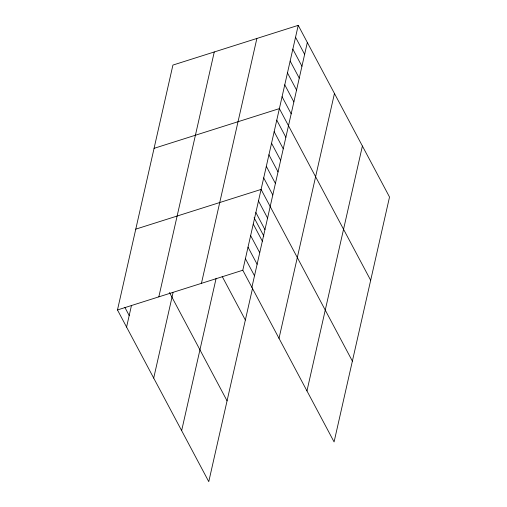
<?xml version="1.0" encoding="UTF-8"?>
<svg xmlns="http://www.w3.org/2000/svg" width="507" height="507" viewBox="0 0 507 507"><rect width="100%" height="100%" fill="white"/><g stroke="black" fill="none" stroke-linecap="round" stroke-linejoin="round"><path stroke-width="0.76" d="M252.594 288.058L208.77 481.65L117.478 309.961L172.919 65.073L298.23 25.35L389.522 197.039L334.081 441.927L242.796 270.237L298.23 25.35M126.579 327.072L131.459 305.525M158.83 296.855L214.271 51.961M153.703 378.083L173.039 292.653M201.437 283.35L256.878 38.456M181.645 430.639L216.147 278.248M251.89 287.349L307.331 42.461M279.015 338.359L334.455 93.472M306.957 390.916L362.397 146.029M154.071 148.336L279.382 108.612L370.674 280.301M135.775 229.145L261.086 189.428L352.378 361.117M117.478 309.961L242.796 270.237M295.537 37.245L304.637 54.357M292.843 49.141L301.944 66.252M290.156 61.036L299.25 78.141M287.463 72.926L296.557 90.037M284.769 84.821L293.864 101.932M282.076 96.717L291.17 113.828M276.771 120.159L285.866 137.27M274.154 131.7L283.255 148.811M271.543 143.247L280.637 160.358M268.925 154.793L278.026 171.905M266.314 166.334L275.415 183.445M263.703 177.881L272.798 194.992M258.475 200.968L267.569 218.08M255.864 212.515L264.958 229.627M254.083 217.718L263.843 236.078M253.247 224.062L262.347 241.167M250.635 235.603L259.73 252.714M248.018 247.15L257.119 264.261M245.407 258.697L254.508 275.802M222.212 276.492L245.356 320.025M169.465 292.507L227.06 400.834M124.823 307.312L129.19 315.525"/></g></svg>
